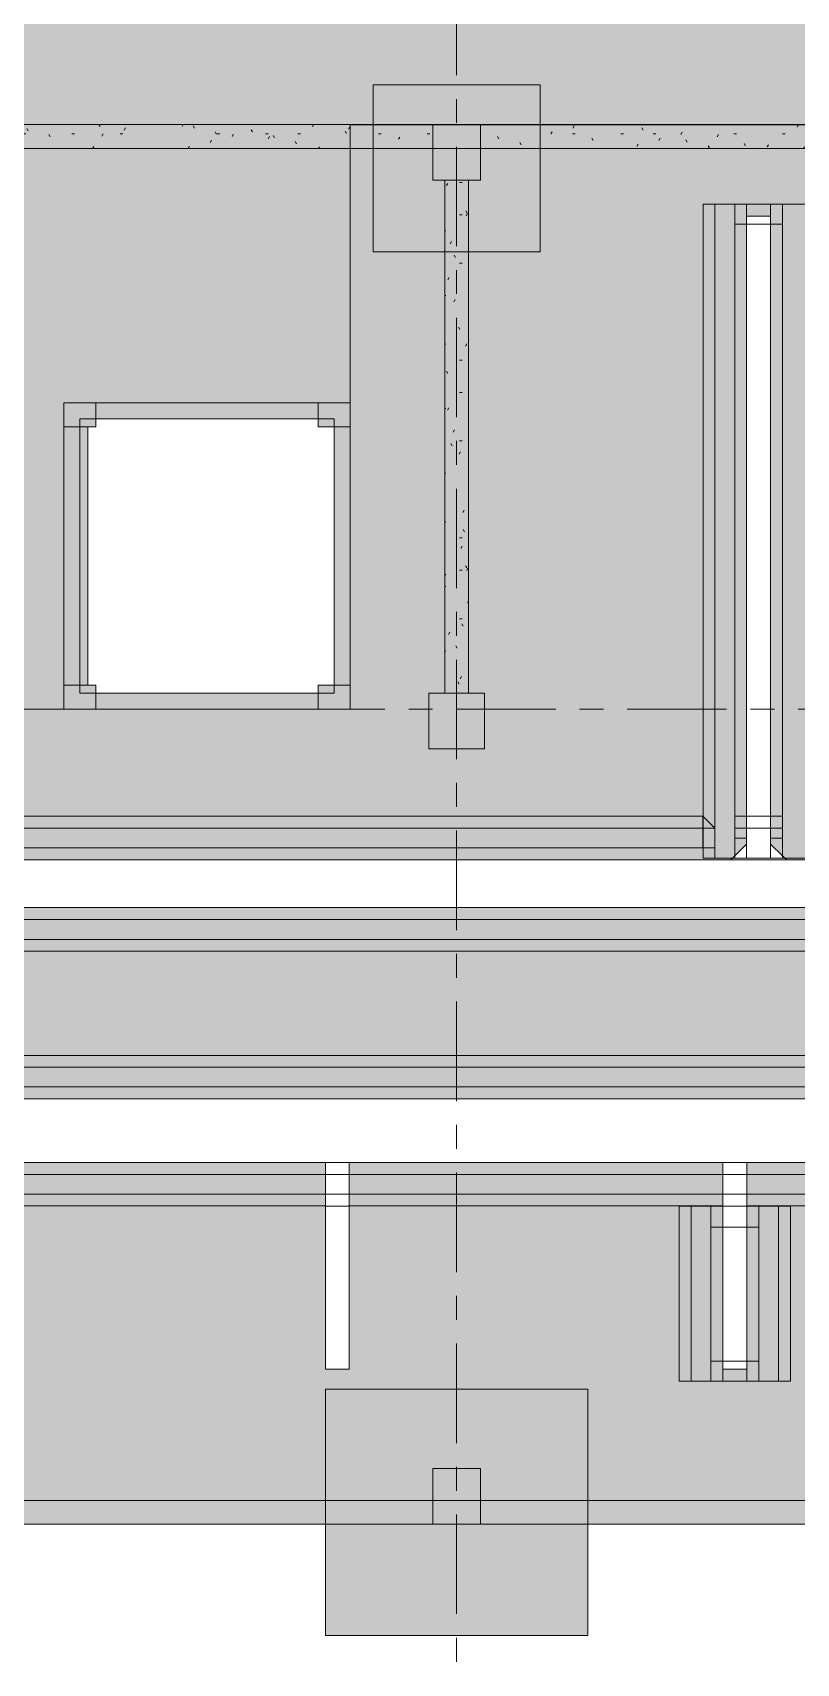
# Model space of a CAD drawing. Header units: millimetres. Extents: x -4000 to 187956, y -58990 to 162485.
# Drawn here: x 74896 to 84504, y -43006 to -22500 of the extents above; entities that cross this region are included whole.
import ezdxf

# ---------------------------------------------------------------- set-up
doc = ezdxf.new("R2010")
doc.units = ezdxf.units.MM
doc.linetypes.add('Grid Line 12_5mm', pattern=[2150, 1250, -300, 300, -300])
for name, color, linetype, lineweight in [('A-FLOR', 192, 'Continuous', 13), ('A-FLOR-PATT', 8, 'Continuous', 13), ('A-WALL', 113, 'Continuous', 13), ('A-WALL-PATT', 111, 'Continuous', 13), ('S-BEAM', 12, 'Continuous', 9), ('S-COLS', 52, 'Continuous', 9), ('S-GRID', 1, 'Continuous', 30)]:
    doc.layers.add(name, color=color, linetype=linetype, lineweight=lineweight)
pattern_1 = [(0, (0, 0), (812.8, 203.2), [33.528, -576.072, 33.528, -576.072, -3251.2]), (0, (0, 0), (812.8, 203.2), [-1219.2, 33.528, -1185.672, 33.528, -576.072, -1422.4]), (0, (0, 0), (812.8, 203.2), [-3048, 33.528, -372.872, 33.528, -982.472]), (120, (304.8, 101.6), (-582.37636, 602.30545), [33.528, -576.072, 33.528, -576.072, -3251.2]), (120, (304.8, 101.6), (-582.37636, 602.30545), [-1219.2, 33.528, -1185.672, 33.528, -576.072, -1422.4]), (120, (304.8, 101.6), (-582.37636, 602.30545), [-3048, 33.528, -372.872, 33.528, -982.472]), (240, (406.4, 508), (-230.42364, -805.50545), [33.528, -576.072, 33.528, -576.072, -3251.2]), (240, (406.4, 508), (-230.42364, -805.50545), [-1219.2, 33.528, -1185.672, 33.528, -576.072, -1422.4]), (240, (406.4, 508), (-230.42364, -805.50545), [-3048, 33.528, -372.872, 33.528, -982.472])]

# ---------------------------------------------------------------- blocks, each defined once
blk = doc.blocks.new('CMF2_NHAPHUTRO_S_rvt-1-0_000')
at = {"layer": 'A-FLOR-PATT', "lineweight": 9}
h = blk.add_hatch(dxfattribs=at)
h.set_pattern_fill('FP_1', color=250, style=0, pattern_type=2)
h.set_pattern_definition(pattern_1)
h.paths.add_polyline_path([(55540, -41256), (56829, -41256), (56830, -23956), (63930, -23956), (63930, -31006), (78890, -31006), (78890, -23956), (146830, -23956), (146830, -30806), (147030, -30806), (147030, -27356), (150230, -27356), (150230, -30806), (161590, -30806), (161590, -23656), (177500, -23656), (177500, -22256), (55540, -22256), (55540, -31953)])
h.paths.add_polyline_path([(78690, -30806), (75490, -30806), (75490, -27356), (78690, -27356)])
h = blk.add_hatch(dxfattribs=at)
h.set_pattern_fill('FP_1', color=250, style=0, pattern_type=2)
h.set_pattern_definition(pattern_1)
h.paths.add_polyline_path([(65080, -42756), (65080, -39456), (62980, -39456), (62980, -42756)])
h.paths.add_polyline_path([(157780, -42656), (161080, -42656), (161080, -39556), (157780, -39556), (157780, -41297)])
h.paths.add_polyline_path([(166780, -42656), (170080, -42656), (170080, -39556), (166780, -39556), (166780, -41297)])
h.paths.add_polyline_path([(152080, -42656), (152080, -39556), (148780, -39556), (148780, -42656)])
h.paths.add_polyline_path([(139780, -42656), (143080, -42656), (143080, -39556), (139780, -39556), (139780, -41297)])
h.paths.add_polyline_path([(132580, -42656), (135880, -42656), (135880, -39556), (132580, -39556), (132580, -41297)])
h.paths.add_polyline_path([(128680, -42656), (128680, -39556), (125380, -39556), (125380, -42656)])
h.paths.add_polyline_path([(121480, -42656), (121480, -39556), (118180, -39556), (118180, -42656)])
h.paths.add_polyline_path([(108855, -42656), (112155, -42656), (112155, -39556), (108855, -39556), (108855, -41297)])
h.paths.add_polyline_path([(100180, -42656), (103480, -42656), (103480, -39556), (100180, -39556), (100180, -41297)])
h.paths.add_polyline_path([(96280, -42656), (96280, -39556), (92980, -39556), (92980, -42656), (93524, -42656)])
h.paths.add_polyline_path([(85780, -42656), (89080, -42656), (89080, -39556), (85780, -39556), (85780, -41297)])
h.paths.add_polyline_path([(78580, -42656), (81880, -42656), (81880, -39556), (78580, -39556), (78580, -41297)])
h.paths.add_polyline_path([(71380, -42656), (74680, -42656), (74680, -39556), (71380, -39556), (71380, -41297)])
h.paths.add_polyline_path([(58480, -42656), (58480, -39556), (55180, -39556), (55180, -42656), (57244, -42656)])
h.paths.add_polyline_path([(178250, -42206), (178250, -38906), (176150, -38906), (176150, -42206)])
h.paths.add_polyline_path([(167380, -33006), (169480, -33006), (169480, -29706), (167380, -29706), (167380, -31953)])
h.paths.add_polyline_path([(158380, -33006), (160480, -33006), (160480, -29706), (158380, -29706), (158380, -31953)])
h.paths.add_polyline_path([(140380, -33006), (142480, -33006), (142480, -29706), (140380, -29706), (140380, -31953)])
h.paths.add_polyline_path([(133180, -33006), (135280, -33006), (135280, -29706), (133180, -29706), (133180, -31953)])
h.paths.add_polyline_path([(125980, -33006), (128080, -33006), (128080, -29706), (125980, -29706), (125980, -31953)])
h.paths.add_polyline_path([(120733, -33006), (120880, -33006), (120880, -29706), (118780, -29706), (118780, -33006)])
h.paths.add_polyline_path([(111555, -33006), (111555, -29706), (109455, -29706), (109455, -33006)])
h.paths.add_polyline_path([(95680, -33006), (95680, -29706), (93580, -29706), (93580, -33006)])
h.paths.add_polyline_path([(102880, -33006), (102880, -29706), (100780, -29706), (100780, -33006), (102593, -33006)])
h.paths.add_polyline_path([(88480, -33006), (88480, -29706), (86380, -29706), (86380, -33006)])
h.paths.add_polyline_path([(71980, -33006), (74080, -33006), (74080, -29706), (71980, -29706), (71980, -31953)])
h.paths.add_polyline_path([(65080, -33006), (65080, -29706), (62980, -29706), (62980, -33006)])
h.paths.add_polyline_path([(57244, -33006), (57880, -33006), (57880, -29706), (55780, -29706), (55780, -33006)])
h.paths.add_polyline_path([(178250, -32906), (178250, -29806), (176150, -29806), (176150, -32906)])
h.paths.add_polyline_path([(158280, -27956), (160380, -27956), (160380, -27056), (158280, -27056), (158280, -27281)])
h.paths.add_polyline_path([(63180, -27956), (65280, -27956), (65280, -27056), (63180, -27056), (63180, -27281)])
h.paths.add_polyline_path([(120733, -25756), (120880, -25756), (120880, -22656), (118780, -22656), (118780, -25756)])
h.paths.add_polyline_path([(128080, -25756), (128080, -22656), (125980, -22656), (125980, -25756)])
h.paths.add_polyline_path([(111555, -25756), (111555, -22656), (109455, -22656), (109455, -25756)])
h.paths.add_polyline_path([(71980, -25756), (74080, -25756), (74080, -22656), (71980, -22656)])
h.paths.add_polyline_path([(62980, -25756), (65080, -25756), (65080, -22656), (62980, -22656)])
h.paths.add_polyline_path([(55780, -25756), (57880, -25756), (57880, -22656), (55780, -22656)])
h.paths.add_polyline_path([(178230, -25256), (178230, -23156), (176130, -23156), (176130, -25256)])
h.paths.add_polyline_path([(169480, -25256), (169480, -23156), (167380, -23156), (167380, -25256)])
h.paths.add_polyline_path([(160480, -25256), (160480, -23156), (158380, -23156), (158380, -25256)])
h.paths.add_polyline_path([(151480, -25256), (151480, -23156), (149380, -23156), (149380, -25256)])
h.paths.add_polyline_path([(140380, -25256), (142480, -25256), (142480, -23156), (140380, -23156)])
h.paths.add_polyline_path([(133180, -25256), (135280, -25256), (135280, -23156), (133180, -23156)])
h.paths.add_polyline_path([(102593, -25256), (102880, -25256), (102880, -23156), (100780, -23156), (100780, -25256)])
h.paths.add_polyline_path([(95680, -25256), (95680, -23156), (93580, -23156), (93580, -25256)])
h.paths.add_polyline_path([(79180, -25256), (81280, -25256), (81280, -23156), (79180, -23156)])
h.paths.add_polyline_path([(88480, -25256), (88480, -23156), (86380, -23156), (86380, -25256)])
h = blk.add_hatch(dxfattribs=at)
h.set_pattern_fill('FP_1', color=250, style=0, pattern_type=2)
h.set_pattern_definition(pattern_1)
h.paths.add_polyline_path([(147130, -41256), (147130, -31006), (147030, -31006), (147030, -27156), (147080, -27156), (147080, -23659), (78890, -23659), (78890, -31006), (63930, -31006), (63930, -23956), (62775, -23956), (62775, -35907), (64614, -35907), (64614, -32902), (83678, -32903), (83878, -32703), (83878, -24807), (84178, -24807), (84178, -32703), (84378, -32903), (90478, -32903), (90678, -32703), (90678, -24807), (90978, -24807), (90978, -32703), (91178, -32903), (98679, -32903), (98878, -32703), (98879, -31653), (99179, -31653), (99178, -32703), (99378, -32903), (104279, -32903), (104478, -32703), (104478, -31653), (104779, -31653), (104778, -32703), (104978, -32903), (116679, -32904), (116878, -32704), (116879, -31654), (117179, -31654), (117178, -32704), (117378, -32904), (122279, -32904), (122478, -32704), (122479, -31654), (122779, -31654), (122778, -32704), (122978, -32904), (124128, -32904), (124128, -33504), (65514, -33502), (65214, -33802), (65214, -35907), (131428, -35909), (131428, -36709), (130080, -36709), (130080, -39307), (129780, -39307), (129780, -36709), (125080, -36709), (125080, -39307), (124780, -39307), (124780, -36709), (119530, -36709), (119530, -39307), (119230, -39307), (119230, -36709), (114580, -36708), (114580, -39307), (114280, -39307), (114280, -36708), (107280, -36708), (107280, -39307), (106980, -39307), (106980, -36708), (102280, -36708), (102280, -39307), (101980, -39307), (101980, -36708), (96280, -36708), (96280, -39307), (95980, -39307), (95980, -36708), (91280, -36708), (91280, -39307), (90980, -39307), (90980, -36708), (83880, -36707), (83880, -39307), (83580, -39307), (83580, -36707), (78880, -36707), (78880, -39307), (78580, -39307), (78580, -36707), (72880, -36707), (72880, -39307), (72580, -39307), (72580, -36707), (67880, -36707), (67880, -39307), (67580, -39307), (67580, -36707), (62775, -36707), (62775, -40441), (58075, -40441), (58075, -23956), (56830, -23956), (56829, -41256), (141730, -41256)])
h.paths.add_polyline_path([(62180, -39841), (62180, -36707), (58675, -36706), (58675, -39238), (59128, -39841), (61779, -39841)])
h.paths.add_polyline_path([(62175, -35907), (62175, -23956), (58675, -23956), (58675, -35906), (62030, -35907)])
at = {"layer": 'A-WALL-PATT', "transparency": 33554534}
for points in [[(75384, -30806), (75490, -30806), (75490, -27156), (75290, -27156), (75290, -30806)], [(75490, -27356), (78890, -27356), (78890, -27156), (75490, -27156), (75490, -27281)], [(78890, -30806), (78890, -27356), (78690, -27356), (78690, -30806)], [(75384, -31006), (78890, -31006), (78890, -30806), (75290, -30806), (75290, -31006)]]:
    blk.add_hatch(color=7, dxfattribs=at).paths.add_polyline_path(points)
at = {"layer": 'S-BEAM'}
h = blk.add_hatch(dxfattribs=at)
h.set_pattern_fill('FP_2', color=256, style=0, pattern_type=2)
h.set_pattern_definition(pattern_1)
h.paths.add_polyline_path([(73380, -23956), (79930, -23956), (79930, -23656), (73380, -23656)])
h = blk.add_hatch(dxfattribs=at)
h.set_pattern_fill('FP_2', color=256, style=0, pattern_type=2)
h.set_pattern_definition(pattern_1)
h.paths.add_polyline_path([(87130, -23956), (87130, -23656), (80530, -23656), (80530, -23956), (84454, -23956)])
h = blk.add_hatch(dxfattribs=at)
h.set_pattern_fill('FP_1', color=256, style=0, pattern_type=2)
h.set_pattern_definition(pattern_1)
h.paths.add_polyline_path([(80380, -30806), (80380, -24356), (80080, -24356), (80080, -30806)])
at = {"layer": 'S-BEAM', "lineweight": 5, "transparency": 33554534}
blk.add_hatch(color=256, dxfattribs=at).paths.add_polyline_path([(75290, -30706), (75590, -30706), (75590, -27456), (75290, -27456)])
at = {"layer": 'S-BEAM'}
h = blk.add_hatch(dxfattribs=at)
h.set_pattern_fill('FP_1', color=256, style=0, pattern_type=2)
h.set_pattern_definition(pattern_1)
h.paths.add_polyline_path([(146830, -41256), (146830, -40956), (57230, -40956), (57230, -41256), (138873, -41256)])
at = {"layer": 'S-COLS', "lineweight": 5, "transparency": 33554534}
for points in [[(80530, -24356), (80530, -23656), (79930, -23656), (79930, -24356)], [(75590, -27456), (75690, -27456), (75690, -27156), (75290, -27156), (75290, -27456), (75384, -27456)], [(78890, -27456), (78890, -27156), (78490, -27156), (78490, -27456)], [(75290, -31006), (75690, -31006), (75690, -30706), (75290, -30706)], [(78890, -31006), (78890, -30706), (78490, -30706), (78490, -31006)], [(79880, -31506), (80580, -31506), (80580, -30806), (79880, -30806)], [(80530, -41256), (80530, -40556), (79930, -40556), (79930, -41256)]]:
    blk.add_hatch(color=256, dxfattribs=at).paths.add_polyline_path(points)
at = {"layer": 'A-FLOR', "color": 81, "lineweight": 15}
for p, q in [((79180, -23656), (79180, -23156)), ((79180, -23156), (81280, -23156)), ((81280, -23156), (81280, -23656)), ((78890, -23956), (78890, -23659)), ((78890, -23659), (79930, -23659)), ((79180, -23656), (79180, -23659)), ((80530, -23659), (87130, -23659)), ((81280, -23659), (81280, -23656)), ((78890, -23956), (78890, -27156)), ((78890, -23956), (79930, -23956)), ((79180, -25256), (79180, -23956)), ((80530, -23956), (87130, -23956)), ((81280, -23956), (81280, -25256)), ((84178, -24807), (83878, -24807)), ((83878, -24807), (83878, -24907)), ((84178, -24907), (84178, -24807)), ((80080, -25256), (79180, -25256)), ((80080, -25256), (80380, -25256)), ((81280, -25256), (80380, -25256)), ((75290, -31006), (73380, -31006)), ((83878, -32352), (83878, -32631)), ((84178, -32631), (84178, -32352)), ((83878, -32703), (83728, -32853)), ((83878, -32631), (83878, -32703)), ((84178, -32703), (84178, -32631)), ((84328, -32853), (84178, -32703)), ((83728, -32853), (83699, -32881)), ((84357, -32881), (84328, -32853)), ((78580, -36857), (78580, -37252)), ((78880, -37252), (78880, -36857)), ((83580, -36857), (83580, -37252)), ((83880, -37252), (83880, -36857)), ((78580, -37252), (78580, -37257)), ((78880, -37257), (78880, -37252)), ((83580, -37252), (83580, -37519)), ((83880, -37519), (83880, -37252)), ((83580, -39206), (83580, -39307)), ((83580, -39307), (83880, -39307)), ((83880, -39307), (83880, -39206)), ((78580, -40956), (78580, -39556)), ((78580, -39556), (81880, -39556)), ((81880, -39556), (81880, -40956)), ((78580, -40956), (78580, -41256)), ((81880, -41256), (81880, -40956)), ((79930, -41256), (73330, -41256)), ((87130, -41256), (80530, -41256))]:
    blk.add_line(p, q, dxfattribs=at)
at = {"layer": 'A-FLOR', "color": 93, "lineweight": 15}
for p, q in [((81280, -23156), (79180, -23156)), ((79180, -23156), (79180, -23656)), ((81280, -23656), (81280, -23156)), ((78890, -27156), (78890, -23956)), ((78890, -27156), (78890, -23956)), ((79180, -23956), (79180, -25256)), ((81280, -25256), (81280, -23956)), ((83878, -24907), (83878, -32352)), ((84178, -32352), (84178, -24907)), ((79180, -25256), (80080, -25256)), ((80380, -25256), (81280, -25256)), ((78690, -30706), (78690, -27456)), ((75690, -30806), (78490, -30806)), ((73380, -31006), (75290, -31006)), ((73380, -31006), (75290, -31006)), ((83678, -32903), (65877, -32902)), ((83699, -32881), (83678, -32903)), ((84378, -32903), (84357, -32881)), ((90478, -32903), (84378, -32903)), ((65877, -33502), (124028, -33504)), ((131178, -35909), (65764, -35907)), ((72880, -36707), (78580, -36707)), ((78580, -36707), (78580, -36857)), ((78880, -36857), (78880, -36707)), ((78880, -36707), (83580, -36707)), ((83580, -36707), (83580, -36857)), ((83880, -36857), (83880, -36707)), ((83880, -36707), (90980, -36708)), ((78580, -37257), (78580, -39307)), ((78880, -39307), (78880, -37257)), ((83580, -37519), (83580, -39206)), ((83880, -39206), (83880, -37519)), ((78580, -39307), (78880, -39307)), ((81880, -39556), (78580, -39556)), ((78580, -39556), (78580, -40956)), ((81880, -40956), (81880, -39556)), ((78580, -42656), (78580, -41256)), ((81880, -41256), (81880, -42656)), ((81880, -42656), (78580, -42656))]:
    blk.add_line(p, q, dxfattribs=at)
at = {"layer": 'A-FLOR', "color": 94, "lineweight": 15}
for p, q in [((79930, -23659), (78890, -23659)), ((78890, -23659), (78890, -27156)), ((87130, -23659), (80530, -23659)), ((83878, -32703), (83878, -24807)), ((83878, -24807), (84178, -24807)), ((84178, -24807), (84178, -32703)), ((75290, -31006), (73380, -31006)), ((83728, -32853), (83878, -32703)), ((84178, -32703), (84328, -32853)), ((64614, -32902), (83678, -32903)), ((83678, -32903), (83699, -32881)), ((83699, -32881), (83728, -32853)), ((84328, -32853), (84357, -32881)), ((84357, -32881), (84378, -32903)), ((84378, -32903), (90478, -32903)), ((124128, -33504), (65514, -33502)), ((65214, -35907), (131428, -35909)), ((78580, -36707), (72880, -36707)), ((78580, -36857), (78580, -36707)), ((78580, -37107), (78580, -36857)), ((83580, -36707), (78880, -36707)), ((78880, -36707), (78880, -36857)), ((78880, -36857), (78880, -37107)), ((83580, -36857), (83580, -36707)), ((83580, -37107), (83580, -36857)), ((90980, -36708), (83880, -36707)), ((83880, -36707), (83880, -36857)), ((83880, -36857), (83880, -37107)), ((78580, -39307), (78580, -37107)), ((78880, -37107), (78880, -39307)), ((83580, -39307), (83580, -37107)), ((83880, -37107), (83880, -39307)), ((78880, -39307), (78580, -39307)), ((83880, -39307), (83580, -39307)), ((73330, -41256), (79930, -41256)), ((78580, -41256), (78580, -42656)), ((80530, -41256), (87130, -41256)), ((81880, -42656), (81880, -41256)), ((78580, -42656), (81880, -42656))]:
    blk.add_line(p, q, dxfattribs=at)
at = {"layer": 'A-FLOR', "color": 71, "lineweight": 15}
for p, q in [((79180, -23659), (79180, -23656)), ((79180, -23659), (79180, -23956)), ((81280, -23656), (81280, -23659)), ((81280, -23956), (81280, -23659)), ((79930, -23956), (78890, -23956)), ((87130, -23956), (80530, -23956)), ((80380, -25256), (80080, -25256)), ((78580, -41256), (78580, -40956)), ((81880, -40956), (81880, -41256))]:
    blk.add_line(p, q, dxfattribs=at)
at = {"layer": 'A-FLOR', "color": 255, "lineweight": 15}
for p, q in [((79180, -23956), (79180, -23659)), ((81280, -23659), (81280, -23956))]:
    blk.add_line(p, q, dxfattribs=at)
at = {"layer": 'A-FLOR', "color": 95, "lineweight": 15}
for p, q in [((79930, -23659), (80530, -23659)), ((79930, -23956), (80530, -23956)), ((78490, -27356), (75690, -27356)), ((78890, -30706), (78890, -27456)), ((78890, -30706), (78890, -27456)), ((75690, -31006), (78490, -31006)), ((75690, -31006), (78490, -31006))]:
    blk.add_line(p, q, dxfattribs=at)
at = {"layer": 'A-FLOR', "color": 75, "lineweight": 15}
for p, q in [((80530, -23956), (79930, -23956)), ((78490, -31006), (75690, -31006)), ((80530, -41256), (79930, -41256))]:
    blk.add_line(p, q, dxfattribs=at)
at = {"layer": 'A-FLOR', "color": 77, "lineweight": 15}
for p, q in [((78890, -27156), (78890, -27356)), ((78690, -27456), (78690, -27356)), ((78690, -30806), (78690, -30706)), ((75490, -30806), (75690, -30806)), ((78490, -30806), (78690, -30806)), ((78890, -30806), (78890, -31006)), ((75690, -31006), (75290, -31006)), ((78890, -31006), (78490, -31006))]:
    blk.add_line(p, q, dxfattribs=at)
at = {"layer": 'A-FLOR', "color": 97, "lineweight": 15}
for p, q in [((78890, -27456), (78890, -27156)), ((78890, -27456), (78890, -27156)), ((75690, -27356), (75490, -27356)), ((75490, -27356), (75490, -30806)), ((78690, -27356), (78490, -27356)), ((78890, -31006), (78890, -30706)), ((78890, -31006), (78890, -30706)), ((75290, -31006), (75690, -31006)), ((75290, -31006), (75690, -31006)), ((78490, -31006), (78890, -31006)), ((78490, -31006), (78890, -31006))]:
    blk.add_line(p, q, dxfattribs=at)
at = {"layer": 'A-FLOR', "color": 98, "lineweight": 15}
for p, q in [((78890, -27156), (78890, -27456)), ((75490, -30806), (75490, -27356)), ((75490, -27356), (75690, -27356)), ((78490, -27356), (78690, -27356)), ((78690, -27356), (78690, -27456)), ((78690, -30706), (78690, -30806)), ((78890, -30706), (78890, -31006)), ((75690, -30806), (75490, -30806)), ((78690, -30806), (78490, -30806)), ((75690, -31006), (75290, -31006)), ((78890, -31006), (78490, -31006))]:
    blk.add_line(p, q, dxfattribs=at)
at = {"layer": 'A-FLOR', "color": 96, "lineweight": 15}
for p, q in [((75690, -27356), (78490, -27356)), ((78690, -27456), (78690, -30706)), ((78890, -27456), (78890, -30706)), ((78490, -30806), (75690, -30806)), ((78490, -31006), (75690, -31006))]:
    blk.add_line(p, q, dxfattribs=at)
at = {"layer": 'A-FLOR', "color": 85, "lineweight": 15}
for p, q in [((78890, -27356), (78890, -27456)), ((78890, -30706), (78890, -30806))]:
    blk.add_line(p, q, dxfattribs=at)
at = {"layer": 'A-FLOR', "color": 63, "lineweight": 15}
blk.add_line((78890, -27456), (78890, -30706), dxfattribs=at)
at = {"layer": 'A-WALL', "color": 90, "lineweight": 15}
for p, q in [((75290, -27156), (75290, -30806)), ((75490, -27156), (75290, -27156)), ((78890, -27156), (75490, -27156)), ((78890, -27356), (78890, -27156)), ((75490, -30806), (75490, -27356)), ((75490, -27356), (78690, -27356)), ((78690, -27356), (78690, -30806)), ((78890, -30806), (78890, -27356)), ((75290, -30806), (75290, -31006)), ((78690, -30806), (75490, -30806)), ((78890, -31006), (78890, -30806)), ((75290, -31006), (78890, -31006))]:
    blk.add_line(p, q, dxfattribs=at)
at = {"layer": 'S-BEAM', "color": 250}
for p, q in [((73380, -23656), (79930, -23656)), ((79930, -23656), (79930, -23956)), ((80530, -23956), (80530, -23656)), ((80530, -23656), (87130, -23656)), ((79930, -23956), (73380, -23956)), ((87130, -23956), (80530, -23956)), ((80380, -24356), (80080, -24356)), ((80080, -24356), (80080, -30806)), ((80380, -30806), (80380, -24356)), ((84178, -24807), (83878, -24807)), ((83878, -24807), (83878, -24907)), ((84178, -24907), (84178, -24807)), ((84178, -24907), (83878, -24907)), ((84178, -24907), (84178, -32352)), ((75290, -27456), (75290, -30706)), ((75290, -27456), (75290, -30706)), ((75290, -27456), (75490, -27456)), ((75490, -27456), (75590, -27456)), ((75590, -30706), (75590, -27456)), ((75590, -27456), (75590, -30706)), ((75490, -30706), (75290, -30706)), ((75590, -30706), (75490, -30706)), ((80080, -30806), (80380, -30806)), ((83878, -32352), (84178, -32352)), ((64214, -32502), (83478, -32502)), ((83478, -32502), (83478, -32752)), ((83728, -32502), (84328, -32502)), ((83728, -32631), (83728, -32502)), ((84328, -32502), (84328, -32631)), ((64464, -32752), (83478, -32752)), ((83728, -32631), (83878, -32631)), ((83878, -32703), (83728, -32853)), ((83878, -32631), (83878, -32703)), ((84178, -32703), (84178, -32631)), ((84178, -32631), (84328, -32631)), ((84328, -32853), (84178, -32703)), ((83679, -32902), (84377, -32902)), ((83728, -32853), (83699, -32881)), ((83728, -32881), (83699, -32881)), ((83728, -32853), (83728, -32881)), ((83728, -32881), (83728, -32853)), ((84328, -32881), (83728, -32881)), ((84357, -32881), (84328, -32853)), ((84328, -32853), (84328, -32881)), ((84328, -32881), (84328, -32853)), ((84357, -32881), (84328, -32881)), ((65877, -33502), (124028, -33502)), ((65364, -33652), (124278, -33652)), ((65614, -33902), (124278, -33902)), ((63330, -36707), (131178, -36707)), ((78580, -36857), (78880, -36857)), ((78580, -37107), (78580, -36857)), ((78880, -36857), (78880, -37107)), ((83580, -36857), (83880, -36857)), ((83580, -37107), (83580, -36857)), ((83880, -36857), (83880, -37107)), ((78580, -37107), (78880, -37107)), ((83580, -37107), (83880, -37107)), ((78880, -37257), (78580, -37257)), ((83430, -37257), (83180, -37257)), ((83180, -37257), (83180, -39456)), ((83430, -37257), (83430, -39456)), ((83430, -37519), (83430, -37257)), ((84030, -37257), (83430, -37257)), ((84280, -37257), (84030, -37257)), ((84030, -37257), (84030, -39456)), ((84030, -37519), (84030, -37257)), ((84280, -37257), (84280, -39456)), ((84030, -37519), (83430, -37519)), ((83580, -37519), (83580, -39206)), ((83430, -39206), (84030, -39206)), ((83430, -39456), (83430, -39206)), ((84030, -39456), (84030, -39206)), ((83430, -39456), (83180, -39456)), ((84030, -39456), (83430, -39456)), ((84280, -39456), (84030, -39456)), ((79930, -40956), (73330, -40956)), ((80530, -40956), (79930, -40956)), ((87130, -40956), (80530, -40956)), ((73330, -41256), (79930, -41256)), ((79930, -41256), (80530, -41256)), ((80530, -41256), (87130, -41256))]:
    blk.add_line(p, q, dxfattribs=at)
at = {"layer": 'S-BEAM', "color": 253}
for p, q in [((79930, -23656), (73380, -23656)), ((87130, -23656), (80530, -23656)), ((80080, -24356), (80080, -30806)), ((80380, -24356), (80380, -30806)), ((83478, -24657), (83333, -24657)), ((83728, -24657), (83478, -24657)), ((83478, -24657), (83478, -32502)), ((83478, -24657), (83478, -32502)), ((83728, -24657), (83878, -24657)), ((83878, -24657), (83728, -24657)), ((83878, -24657), (84178, -24657)), ((83878, -24657), (83878, -24807)), ((84178, -24657), (83878, -24657)), ((83878, -24807), (83878, -24657)), ((83878, -24807), (83878, -24907)), ((83878, -24907), (83878, -24807)), ((83878, -24807), (84178, -24807)), ((83878, -24907), (83878, -24807)), ((84178, -24657), (84328, -24657)), ((84178, -24657), (84178, -24807)), ((84328, -24657), (84178, -24657)), ((84178, -24657), (84178, -24807)), ((84178, -24807), (84178, -24907)), ((84578, -24657), (84328, -24657)), ((83728, -24907), (83728, -32352)), ((83728, -24907), (83878, -24907)), ((84178, -24907), (84328, -24907)), ((84328, -24907), (84328, -32352)), ((83478, -32502), (83333, -32357)), ((83728, -32352), (83728, -32631)), ((83728, -32352), (83728, -32357)), ((83878, -32352), (83878, -32502)), ((84328, -32631), (84328, -32352)), ((84328, -32357), (84328, -32352)), ((83328, -32502), (64214, -32502)), ((83328, -32752), (83328, -32502)), ((83328, -32502), (83478, -32502)), ((83333, -32752), (83333, -32502)), ((83478, -32752), (83478, -32502)), ((83878, -32502), (83728, -32502)), ((83878, -32502), (84178, -32502)), ((83878, -32502), (84178, -32502)), ((84328, -32502), (84178, -32502)), ((83328, -32752), (74080, -32752)), ((83328, -32752), (83333, -32752)), ((83478, -32752), (83328, -32752)), ((83478, -32752), (83478, -32881)), ((83478, -32881), (83478, -32752)), ((83728, -32631), (83878, -32631)), ((83728, -32853), (83878, -32703)), ((83878, -32703), (83878, -32631)), ((84178, -32631), (84178, -32703)), ((84178, -32631), (84328, -32631)), ((84178, -32631), (84178, -32703)), ((84178, -32631), (84178, -32703)), ((84328, -32853), (84178, -32703)), ((83333, -32881), (83478, -32881)), ((83699, -32881), (83478, -32881)), ((83699, -32881), (83728, -32853)), ((83728, -32853), (83728, -32881)), ((83728, -32853), (83728, -32881)), ((83858, -32881), (83728, -32881)), ((83878, -32881), (83858, -32881)), ((83858, -32881), (83878, -32881)), ((84178, -32881), (83878, -32881)), ((83878, -32881), (84178, -32881)), ((84199, -32881), (84178, -32881)), ((84178, -32881), (84199, -32881)), ((84328, -32881), (84199, -32881)), ((84328, -32853), (84328, -32881)), ((84357, -32881), (84328, -32853)), ((84328, -32881), (84328, -32853)), ((84723, -32881), (84357, -32881)), ((65877, -33652), (124028, -33652)), ((65614, -33902), (124278, -33902)), ((65614, -35507), (131428, -35507)), ((65614, -35507), (131428, -35507)), ((65764, -35757), (131178, -35757)), ((72880, -36857), (78580, -36857)), ((78580, -36857), (78580, -37252)), ((78880, -36857), (83580, -36857)), ((78880, -37252), (78880, -36857)), ((83580, -36857), (83580, -37252)), ((83880, -36857), (90980, -36857)), ((83880, -37252), (83880, -36857)), ((78580, -37107), (78880, -37107)), ((78580, -37107), (78880, -37107)), ((83580, -37107), (83880, -37107)), ((83580, -37107), (83880, -37107)), ((78580, -37257), (78580, -37252)), ((78880, -37252), (78880, -37257)), ((83030, -37257), (83180, -37257)), ((83180, -37257), (83180, -39456)), ((83180, -37257), (83430, -37257)), ((83580, -37257), (83430, -37257)), ((83430, -37257), (83580, -37257)), ((83580, -37257), (83580, -37252)), ((83880, -37257), (83580, -37257)), ((83580, -37257), (83880, -37257)), ((83880, -37252), (83880, -37257)), ((84030, -37257), (83880, -37257)), ((83880, -37257), (83880, -37519)), ((83880, -37257), (83880, -37519)), ((83880, -37257), (84030, -37257)), ((84030, -37257), (84280, -37257)), ((84280, -39456), (84280, -37257)), ((84280, -37257), (84430, -37257)), ((83430, -37519), (83430, -39206)), ((83430, -37519), (83580, -37519)), ((83880, -37519), (84030, -37519)), ((84030, -37519), (84030, -39206)), ((83580, -39206), (83430, -39206)), ((83580, -39307), (83580, -39456)), ((83580, -39456), (83580, -39307)), ((83880, -39206), (83880, -39456)), ((84030, -39206), (83880, -39206)), ((83880, -39206), (83880, -39456)), ((83030, -39456), (83180, -39456)), ((83180, -39456), (83430, -39456)), ((83580, -39456), (83430, -39456)), ((83430, -39456), (83580, -39456)), ((83880, -39456), (83580, -39456)), ((83580, -39456), (83880, -39456)), ((84030, -39456), (83880, -39456)), ((83880, -39456), (84030, -39456)), ((84030, -39456), (84280, -39456)), ((84280, -39456), (84430, -39456)), ((79930, -40956), (73330, -40956)), ((87130, -40956), (80530, -40956)), ((73330, -41256), (79930, -41256)), ((80530, -41256), (87130, -41256))]:
    blk.add_line(p, q, dxfattribs=at)
at = {"layer": 'S-BEAM', "color": 251}
for p, q in [((79930, -23659), (79930, -23656)), ((80530, -23656), (80530, -23659)), ((80080, -24356), (80380, -24356)), ((80380, -30806), (80080, -30806)), ((80530, -40956), (79930, -40956)), ((79930, -41256), (79930, -40956)), ((79930, -40956), (79930, -41256)), ((80530, -41256), (80530, -40956)), ((80530, -41256), (80530, -40956)), ((79930, -41256), (80530, -41256))]:
    blk.add_line(p, q, dxfattribs=at)
at = {"layer": 'S-BEAM', "color": 252}
for p, q in [((79930, -23956), (79930, -23659)), ((80530, -23659), (80530, -23956)), ((83333, -24657), (83728, -24657)), ((83333, -32502), (83333, -24657)), ((83728, -24657), (83728, -32352)), ((83728, -24657), (84328, -24657)), ((83728, -24907), (83728, -24657)), ((84178, -24807), (84178, -24907)), ((84178, -24807), (84178, -24907)), ((84328, -24657), (84723, -24657)), ((84328, -32352), (84328, -24657)), ((84328, -24657), (84328, -24907)), ((83878, -24907), (83728, -24907)), ((83878, -24907), (83878, -32352)), ((83878, -24907), (84178, -24907)), ((84328, -24907), (84178, -24907)), ((64064, -32352), (83328, -32352)), ((83333, -32357), (83328, -32352)), ((83328, -32352), (83328, -32502)), ((83728, -32352), (83878, -32352)), ((83728, -32502), (83728, -32352)), ((84178, -32352), (84178, -32502)), ((84178, -32352), (84328, -32352)), ((84328, -32352), (84328, -32502)), ((84178, -32502), (83878, -32502)), ((83333, -32881), (83333, -32752)), ((83728, -32631), (83728, -32853)), ((83728, -32853), (83728, -32631)), ((83878, -32703), (83878, -32881)), ((83878, -32881), (83878, -32703)), ((84178, -32703), (84178, -32881)), ((84178, -32703), (84178, -32881)), ((84328, -32853), (84328, -32631)), ((84328, -32631), (84328, -32853)), ((74080, -32902), (83679, -32902)), ((83699, -32881), (83333, -32881)), ((83728, -32881), (83699, -32881)), ((83858, -32881), (83728, -32881)), ((83728, -32881), (83858, -32881)), ((84199, -32881), (83858, -32881)), ((84328, -32881), (84199, -32881)), ((84199, -32881), (84328, -32881)), ((84357, -32881), (84328, -32881)), ((84377, -32902), (86380, -32902)), ((65764, -34052), (124278, -34052)), ((65614, -35362), (131428, -35362)), ((131428, -35757), (65764, -35757)), ((65764, -35907), (131178, -35907)), ((78580, -36857), (78880, -36857)), ((83580, -36857), (83880, -36857)), ((78580, -37107), (78880, -37107)), ((78580, -37257), (78580, -37107)), ((78880, -37107), (78880, -37257)), ((83580, -37107), (83880, -37107)), ((83580, -37257), (83580, -37107)), ((83880, -37107), (83880, -37257)), ((78580, -37252), (72880, -37252)), ((83580, -37252), (78880, -37252)), ((83180, -37257), (83030, -37257)), ((83030, -37257), (83030, -39456)), ((83880, -37257), (83580, -37257)), ((83580, -37257), (83580, -37519)), ((83580, -37519), (83580, -37257)), ((90980, -37252), (83880, -37252)), ((84430, -37257), (84280, -37257)), ((84430, -37257), (84430, -39456)), ((83580, -37519), (83880, -37519)), ((83880, -37519), (83880, -39206)), ((83580, -39206), (83580, -39307)), ((83880, -39206), (83580, -39206)), ((83580, -39307), (83580, -39206)), ((83180, -39456), (83030, -39456)), ((84430, -39456), (84280, -39456))]:
    blk.add_line(p, q, dxfattribs=at)
at = {"layer": 'S-BEAM', "color": 254}
for p, q in [((79930, -23956), (73380, -23956)), ((87130, -23956), (80530, -23956)), ((84328, -24657), (83728, -24657)), ((83728, -24657), (83728, -24907)), ((83728, -24657), (83728, -24907)), ((84328, -24657), (84328, -24907)), ((84328, -24907), (84328, -24657)), ((83728, -32352), (83728, -32502)), ((83728, -32357), (83728, -32502)), ((84328, -32352), (84328, -32502)), ((84328, -32502), (84328, -32357)), ((64214, -32502), (83328, -32502)), ((74080, -32502), (83328, -32502)), ((83328, -32502), (83333, -32502)), ((83328, -32502), (83333, -32502)), ((83728, -32502), (83878, -32502)), ((83728, -32502), (83878, -32502)), ((84178, -32502), (84328, -32502)), ((84178, -32502), (84328, -32502)), ((83333, -32752), (83328, -32752)), ((83478, -32752), (83333, -32752)), ((83333, -32752), (83478, -32752)), ((83728, -32631), (83728, -32853)), ((83728, -32631), (83728, -32853)), ((83878, -32631), (83878, -32703)), ((83878, -32703), (83878, -32631)), ((84328, -32631), (84328, -32853)), ((84328, -32853), (84328, -32631)), ((84578, -32881), (84357, -32881)), ((65614, -33902), (124278, -33902)), ((65614, -33902), (124278, -33902)), ((72880, -36857), (78580, -36857)), ((78880, -36857), (83580, -36857)), ((83880, -36857), (90980, -36857)), ((72880, -37107), (78580, -37107)), ((72880, -37107), (78580, -37107)), ((78880, -37107), (83580, -37107)), ((78880, -37107), (83580, -37107)), ((83880, -37107), (90980, -37107)), ((83880, -37107), (90980, -37107)), ((83180, -37257), (83180, -39456)), ((83180, -37257), (83180, -39456)), ((83430, -37257), (83430, -37519)), ((83430, -37257), (83580, -37257)), ((83430, -37257), (83430, -37519)), ((83580, -37257), (83880, -37257)), ((83880, -37257), (84030, -37257)), ((84030, -37257), (84030, -37519)), ((84030, -37519), (84030, -37257)), ((84280, -37257), (84280, -39456)), ((84280, -37257), (84280, -39456)), ((83430, -39206), (83430, -39456)), ((83430, -39206), (83430, -39456)), ((84030, -39206), (84030, -39456)), ((84030, -39456), (84030, -39206)), ((83430, -39456), (84030, -39456))]:
    blk.add_line(p, q, dxfattribs=at)
at = {"layer": 'S-BEAM', "color": 50}
blk.add_line((83333, -32502), (83478, -32502), dxfattribs=at)
blk.add_line((83333, -32502), (83478, -32502), dxfattribs=at)
at = {"layer": 'S-COLS', "color": 250}
for p, q in [((80530, -23656), (79930, -23656)), ((79930, -23656), (79930, -24356)), ((79930, -23656), (80530, -23656)), ((79930, -23659), (79930, -24356)), ((80530, -24356), (80530, -23656)), ((80530, -24356), (80530, -23659)), ((79930, -24356), (80530, -24356)), ((79930, -24356), (80530, -24356)), ((75690, -27156), (75290, -27156)), ((75290, -27156), (75290, -27456)), ((75290, -27456), (75290, -27156)), ((75290, -27156), (75690, -27156)), ((75690, -27456), (75690, -27156)), ((75690, -27156), (75690, -27356)), ((78890, -27156), (78490, -27156)), ((78490, -27156), (78490, -27456)), ((78490, -27356), (78490, -27156)), ((78490, -27156), (78890, -27156)), ((78890, -27456), (78890, -27156)), ((75490, -27456), (75290, -27456)), ((75590, -27456), (75490, -27456)), ((75590, -27456), (75690, -27456)), ((75690, -27456), (75590, -27456)), ((75690, -27356), (75690, -27456)), ((78490, -27456), (78490, -27356)), ((78490, -27456), (78890, -27456)), ((78690, -27456), (78490, -27456)), ((78890, -27456), (78690, -27456)), ((75290, -30706), (75290, -31006)), ((75290, -31006), (75290, -30706)), ((75290, -30706), (75490, -30706)), ((75490, -30706), (75590, -30706)), ((75690, -30706), (75590, -30706)), ((75590, -30706), (75690, -30706)), ((75690, -31006), (75690, -30706)), ((75690, -30706), (75690, -30806)), ((78890, -30706), (78490, -30706)), ((78490, -30706), (78490, -31006)), ((78490, -30806), (78490, -30706)), ((78490, -30706), (78690, -30706)), ((78690, -30706), (78890, -30706)), ((78890, -31006), (78890, -30706)), ((75690, -30806), (75690, -31006)), ((78490, -31006), (78490, -30806)), ((80580, -30806), (79880, -30806)), ((79880, -30806), (79880, -31506)), ((80580, -30806), (79880, -30806)), ((79880, -30806), (79880, -31506)), ((80580, -31506), (80580, -30806)), ((80580, -31506), (80580, -30806)), ((75290, -31006), (75690, -31006)), ((78490, -31006), (78890, -31006)), ((79880, -31506), (80580, -31506)), ((79880, -31506), (80580, -31506)), ((80530, -40556), (79930, -40556)), ((79930, -40556), (79930, -41256)), ((80530, -40556), (79930, -40556)), ((79930, -40556), (79930, -41256)), ((80530, -41256), (80530, -40556)), ((80530, -41256), (80530, -40556)), ((79930, -41256), (80530, -41256))]:
    blk.add_line(p, q, dxfattribs=at)
at = {"layer": 'S-COLS', "color": 37}
for p, q in [((79930, -23659), (79930, -23656)), ((80530, -23659), (79930, -23659)), ((80530, -23656), (80530, -23659))]:
    blk.add_line(p, q, dxfattribs=at)
at = {"layer": 'S-COLS', "color": 59}
for p, q in [((78890, -27156), (78890, -27456)), ((78890, -30706), (78890, -31006)), ((75690, -31006), (75290, -31006)), ((78890, -31006), (78490, -31006))]:
    blk.add_line(p, q, dxfattribs=at)
at = {"layer": 'S-GRID', "linetype": 'Grid Line 12_5mm', "lineweight": 9}
for p, q in [((80230, -13185), (80230, -57690)), ((47977, -23656), (186656, -23656)), ((47977, -31006), (186656, -31006)), ((47977, -41256), (186656, -41256))]:
    blk.add_line(p, q, dxfattribs=at)

msp = doc.modelspace()

# ---------------------------------------------------------------- block references
at = {"lineweight": 5}
msp.add_blockref('CMF2_NHAPHUTRO_S_rvt-1-0_000', (0, 0), dxfattribs=at)

doc.saveas('drawing.dxf')
